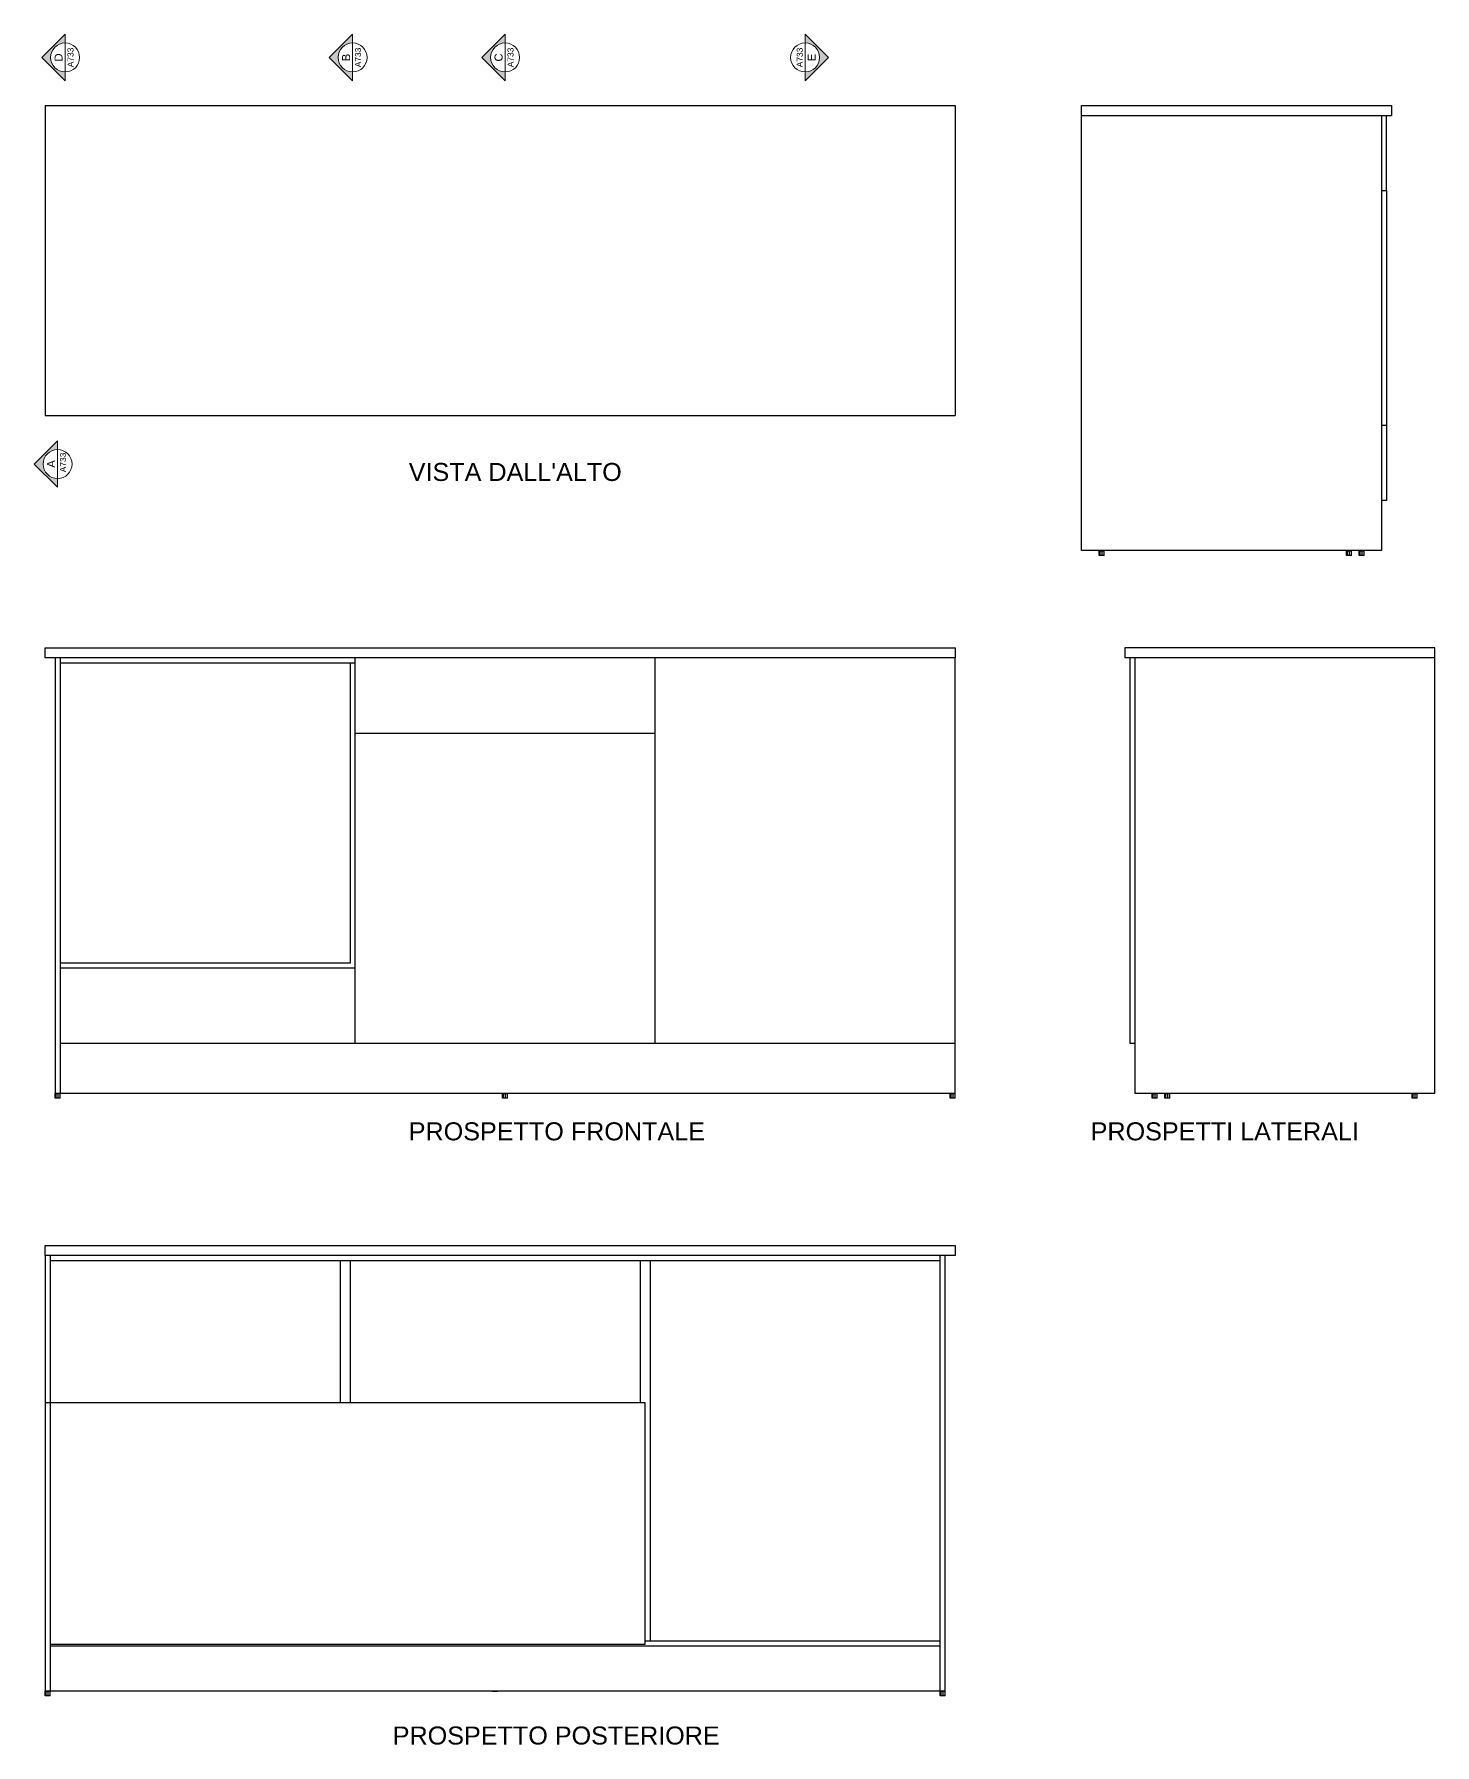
# Model space of a CAD drawing. Header units: inches. Extents: x -20 to 1960, y -511 to 856.
# Drawn here: x 473.1 to 753.3, y 490.8 to 832.8 of the extents above; entities that cross this region are included whole.
import ezdxf
from ezdxf.enums import TextEntityAlignment as Align

# ---------------------------------------------------------------- set-up
doc = ezdxf.new("R2010")
doc.units = ezdxf.units.IN
doc.header["$MEASUREMENT"] = 0
doc.layers.add('A-ANNO-SYMB', color=3, linetype='Continuous', lineweight=18)
doc.layers.add('G-ANNO-TEXT', color=3, linetype='Continuous')
doc.layers.add('viti', color=6, linetype='Continuous')
doc.styles.add('ARIAL', font='arial.ttf')
doc.styles.get("Standard").update_dxf_attribs({"font": 'arial.ttf'})

# ---------------------------------------------------------------- blocks, each defined once
blk = doc.blocks.new('SYMBOL')
at = {"layer": 'A-ANNO-SYMB', "linetype": 'Continuous', "lineweight": 20}
h = blk.add_hatch(color=256, dxfattribs=at)
h.dxf.hatch_style = 1
h.paths.add_polyline_path([(11.206, 4.948), (11.316, 4.948, -1), (11.678, 4.948), (11.788, 4.948), (11.497, 5.241)])
at = {"linetype": 'Continuous', "lineweight": 20}
blk.add_line((11.316, 4.948), (11.678, 4.948), dxfattribs=at)
at = {"layer": 'A-ANNO-SYMB', "linetype": 'Continuous', "lineweight": 20}
for p, q in [((11.206, 4.948), (11.497, 5.241)), ((11.788, 4.948), (11.497, 5.241)), ((11.316, 4.948), (11.206, 4.948)), ((11.678, 4.948), (11.788, 4.948))]:
    blk.add_line(p, q, dxfattribs=at)
blk.add_circle((11.497, 4.948), 0.181, dxfattribs=at)
for tag, p in [('SEZIONE', (11.497, 4.918)), ('TAVOLA', (11.497, 5.08))]:
    blk.add_attdef(tag, text='', height=0.1, dxfattribs=at).set_placement(p, align=Align.TOP_CENTER)

msp = doc.modelspace()

# ---------------------------------------------------------------- linework, layer by layer
for p, q in [((475.32, 818.58), (657.32, 818.58)), ((475.32, 818.58), (475.32, 756.58)), ((657.32, 818.58), (657.32, 756.58)), ((682.62, 816.58), (682.62, 818.58)), ((682.62, 818.58), (744.62, 818.58)), ((744.62, 818.58), (744.62, 816.58)), ((682.62, 729.58), (682.62, 816.58)), ((682.62, 816.58), (744.62, 816.58)), ((742.62, 816.58), (742.62, 729.58)), ((743.62, 801.58), (743.62, 816.58)), ((742.62, 801.58), (743.62, 801.58)), ((743.62, 801.58), (743.62, 754.58)), ((475.32, 756.58), (657.32, 756.58)), ((743.62, 754.58), (742.62, 754.58)), ((743.62, 754.58), (743.62, 739.58)), ((743.62, 739.58), (742.62, 739.58)), ((742.62, 729.58), (682.62, 729.58)), ((475.32, 710.1), (657.32, 710.1)), ((475.32, 708.1), (475.32, 710.1)), ((657.32, 708.1), (475.32, 708.1)), ((477.32, 708.1), (477.32, 621.1)), ((478.32, 708.1), (478.32, 621.1)), ((537.32, 631.1), (537.32, 708.1)), ((597.32, 631.1), (597.32, 708.1)), ((657.32, 710.1), (657.32, 708.1)), ((657.32, 621.1), (657.32, 708.1)), ((753.26, 710.1), (691.26, 710.1)), ((691.26, 710.1), (691.26, 708.1)), ((753.26, 708.1), (691.26, 708.1)), ((692.26, 708.1), (692.26, 631.1)), ((693.26, 708.1), (693.26, 621.1)), ((753.26, 708.1), (753.26, 710.1)), ((753.26, 621.1), (753.26, 708.1)), ((478.32, 707.1), (537.32, 707.1)), ((536.32, 707.1), (536.32, 647.1)), ((537.32, 693.1), (597.32, 693.1)), ((536.32, 647.1), (478.32, 647.1)), ((537.32, 646.1), (478.32, 646.1)), ((478.32, 631.1), (657.32, 631.1)), ((692.26, 631.1), (693.26, 631.1)), ((477.32, 621.1), (657.32, 621.1)), ((693.26, 621.1), (753.26, 621.1)), ((475.32, 590.6), (657.32, 590.6)), ((475.32, 588.6), (475.32, 590.6)), ((657.32, 588.6), (475.32, 588.6)), ((475.32, 588.6), (475.32, 501.6)), ((476.32, 588.6), (476.32, 501.6)), ((654.32, 501.6), (654.32, 588.6)), ((655.32, 501.6), (655.32, 588.6)), ((657.32, 590.6), (657.32, 588.6)), ((476.32, 587.6), (654.32, 587.6)), ((534.32, 587.6), (534.32, 559.13)), ((536.32, 587.6), (536.32, 559.13)), ((594.32, 587.6), (594.32, 559.13)), ((596.32, 587.6), (596.32, 511.6)), ((595.32, 559.13), (475.32, 559.13)), ((595.32, 510.9), (595.32, 559.13)), ((476.32, 510.9), (595.32, 510.9)), ((476.32, 510.6), (654.32, 510.6)), ((595.32, 511.6), (654.32, 511.6)), ((475.32, 501.6), (655.32, 501.6))]:
    msp.add_line(p, q)
at = {"layer": 'viti'}
for p, q in [((686.13, 728.58), (686.12, 729.58)), ((687.12, 729.48), (686.12, 729.48)), ((687.12, 729.48), (686.12, 729.48)), ((687.12, 728.58), (686.13, 728.58)), ((686.32, 728.58), (686.32, 729.48)), ((686.72, 728.58), (686.72, 729.48)), ((687.12, 728.58), (687.12, 729.58)), ((735.62, 728.58), (735.62, 729.58)), ((736.62, 729.48), (735.62, 729.48)), ((736.62, 729.48), (735.62, 729.48)), ((736.62, 728.58), (735.62, 728.58)), ((735.82, 728.58), (735.82, 729.48)), ((736.22, 728.58), (736.22, 729.48)), ((736.62, 728.58), (736.62, 729.58)), ((738.12, 728.58), (738.12, 729.58)), ((739.12, 729.48), (738.12, 729.48)), ((739.12, 729.48), (738.12, 729.48)), ((739.12, 728.58), (738.12, 728.58)), ((738.32, 728.58), (738.32, 729.48)), ((738.72, 728.58), (738.72, 729.48)), ((739.12, 728.58), (739.12, 729.58)), ((477.32, 621), (477.32, 621.1)), ((477.32, 621), (478.32, 621)), ((477.32, 621), (478.32, 621)), ((477.32, 620.1), (477.32, 621)), ((478.31, 620.1), (477.32, 620.1)), ((477.52, 620.1), (477.52, 621)), ((477.91, 620.1), (477.91, 621)), ((478.31, 620.1), (478.32, 621)), ((478.32, 621), (478.32, 621.1)), ((566.82, 620.1), (566.82, 621.1)), ((566.82, 621), (567.82, 621)), ((566.82, 621), (567.82, 621)), ((567.81, 620.1), (566.82, 620.1)), ((567.02, 620.1), (567.02, 621)), ((567.41, 620.1), (567.41, 621)), ((567.81, 620.1), (567.82, 621)), ((567.82, 621), (567.82, 621.1)), ((656.32, 620.1), (656.32, 621.1)), ((656.32, 621), (657.32, 621)), ((656.32, 621), (657.32, 621)), ((657.31, 620.1), (656.32, 620.1)), ((656.52, 620.1), (656.52, 621)), ((656.91, 620.1), (656.91, 621)), ((657.31, 620.1), (657.32, 621)), ((657.32, 621), (657.32, 621.1)), ((696.76, 620.1), (696.76, 621.1)), ((696.76, 621), (697.76, 621)), ((696.76, 621), (697.76, 621)), ((697.75, 620.1), (696.76, 620.1)), ((696.96, 620.1), (696.96, 621)), ((697.35, 620.1), (697.35, 621)), ((697.75, 620.1), (697.76, 621.1)), ((699.26, 620.1), (699.26, 621.1)), ((699.26, 621), (700.26, 621)), ((699.26, 621), (700.26, 621)), ((700.25, 620.1), (699.26, 620.1)), ((699.46, 620.1), (699.46, 621)), ((699.85, 620.1), (699.85, 621)), ((700.25, 620.1), (700.26, 621.1)), ((748.76, 620.1), (748.75, 621.1)), ((748.76, 621), (749.76, 621)), ((748.76, 621), (749.76, 621)), ((749.75, 620.1), (748.76, 620.1)), ((748.96, 620.1), (748.96, 621)), ((749.35, 620.1), (749.35, 621)), ((749.75, 620.1), (749.76, 621.1)), ((475.32, 501.5), (475.32, 501.6)), ((475.32, 501.5), (476.32, 501.5)), ((475.32, 501.5), (476.32, 501.5)), ((475.32, 500.6), (475.32, 501.5)), ((476.31, 500.6), (475.32, 500.6)), ((475.52, 500.6), (475.52, 501.5)), ((475.91, 500.6), (475.91, 501.5)), ((476.31, 500.6), (476.32, 501.5)), ((476.32, 501.5), (476.32, 501.6)), ((564.82, 501.5), (565.82, 501.5)), ((564.82, 501.5), (565.82, 501.5)), ((565.82, 501.5), (565.82, 501.6)), ((654.32, 500.6), (654.32, 501.6)), ((654.32, 501.5), (655.32, 501.5)), ((654.32, 501.5), (655.32, 501.5)), ((655.31, 500.6), (654.32, 500.6)), ((654.52, 500.6), (654.52, 501.5)), ((654.91, 500.6), (654.91, 501.5)), ((655.31, 500.6), (655.32, 501.5)), ((655.32, 501.5), (655.32, 501.6))]:
    msp.add_line(p, q, dxfattribs=at)

# ---------------------------------------------------------------- block references
at = {"linetype": 'Continuous', "lineweight": 20}
ref = msp.add_blockref('SYMBOL', (558.49, 644.23), dxfattribs=dict(at, xscale=16, yscale=16, zscale=16, rotation=90))
ref.add_attrib('SEZIONE', 'D', dxfattribs={"linetype": 'Continuous', "lineweight": 20, "height": 1.6, "rotation": 90, "style": 'ARIAL'}).set_placement((477.21, 828.18), align=Align.TOP_CENTER)
ref.add_attrib('TAVOLA', 'A733', dxfattribs={"linetype": 'Continuous', "lineweight": 20, "height": 1.2, "rotation": 90, "style": 'ARIAL'}).set_placement((479.8, 828.18), align=Align.TOP_CENTER)
ref = msp.add_blockref('SYMBOL', (615.99, 644.23), dxfattribs=dict(at, xscale=16, yscale=16, zscale=16, rotation=90))
ref.add_attrib('SEZIONE', 'B', dxfattribs={"linetype": 'Continuous', "lineweight": 20, "height": 1.6, "rotation": 90, "style": 'ARIAL'}).set_placement((534.71, 828.18), align=Align.TOP_CENTER)
ref.add_attrib('TAVOLA', 'A733', dxfattribs={"linetype": 'Continuous', "lineweight": 20, "height": 1.2, "rotation": 90, "style": 'ARIAL'}).set_placement((537.3, 828.18), align=Align.TOP_CENTER)
ref = msp.add_blockref('SYMBOL', (646.49, 644.23), dxfattribs=dict(at, xscale=16, yscale=16, zscale=16, rotation=90))
ref.add_attrib('SEZIONE', 'C', dxfattribs={"linetype": 'Continuous', "lineweight": 20, "height": 1.6, "rotation": 90, "style": 'ARIAL'}).set_placement((565.21, 828.18), align=Align.TOP_CENTER)
ref.add_attrib('TAVOLA', 'A733', dxfattribs={"linetype": 'Continuous', "lineweight": 20, "height": 1.2, "rotation": 90, "style": 'ARIAL'}).set_placement((567.8, 828.18), align=Align.TOP_CENTER)
ref = msp.add_blockref('SYMBOL', (548.15, 644.23), dxfattribs=dict(at, xscale=-16, yscale=16, zscale=16, rotation=270))
ref.add_attrib('SEZIONE', 'E', dxfattribs={"linetype": 'Continuous', "lineweight": 20, "height": 1.6, "rotation": 90, "style": 'ARIAL'}).set_placement((627.83, 828.18), align=Align.TOP_CENTER)
ref.add_attrib('TAVOLA', 'A733', dxfattribs={"linetype": 'Continuous', "lineweight": 20, "height": 1.2, "rotation": 90, "style": 'ARIAL'}).set_placement((625.64, 828.18), align=Align.TOP_CENTER)
ref = msp.add_blockref('SYMBOL', (556.99, 930.84), dxfattribs=dict(at, xscale=-16, yscale=16, zscale=16, rotation=90))
ref.add_attrib('SEZIONE', 'A', dxfattribs={"linetype": 'Continuous', "lineweight": 20, "height": 1.6, "rotation": 90, "style": 'ARIAL'}).set_placement((475.71, 746.89), align=Align.TOP_CENTER)
ref.add_attrib('TAVOLA', 'A733', dxfattribs={"linetype": 'Continuous', "lineweight": 20, "height": 1.2, "rotation": 90, "style": 'ARIAL'}).set_placement((478.3, 747.2), align=Align.TOP_CENTER)

# ---------------------------------------------------------------- texts
at = {"layer": 'G-ANNO-TEXT', "char_height": 3.6, "attachment_point": 1, "style": 'ARIAL'}
for s, width, insert in [("VISTA DALL'ALTO", 54.2518, (548.05, 747.1)), ('PROSPETTO FRONTALE', 70.4754, (548.05, 615.25)), ('PROSPETTI LATERALI', 70.4754, (684.43, 615.25)), ('PROSPETTO POSTERIORE', 70.4754, (544.85, 494.44))]:
    msp.add_mtext_dynamic_manual_height_columns(s, width=width, gutter_width=1, heights=[0], dxfattribs=dict(at, insert=insert))

doc.saveas('drawing.dxf')
